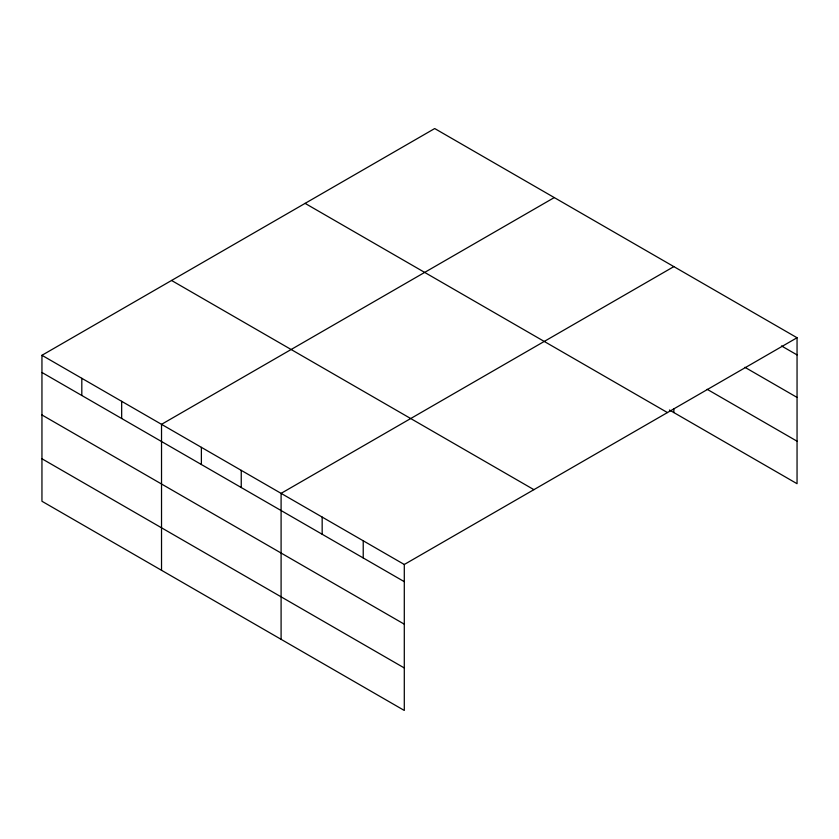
<?xml version="1.0" encoding="UTF-8"?>
<svg xmlns="http://www.w3.org/2000/svg" width="839" height="839" viewBox="0 0 839 839"><rect width="100%" height="100%" fill="white"/><g stroke="black" fill="none" stroke-linecap="round" stroke-linejoin="round"><path stroke-width="1.26" d="M41.95 355.296L404.293 564.49L404.293 710.455L41.95 501.261L41.95 355.296L434.707 128.545L797.05 337.739L797.05 483.704L669.428 410.019M554.275 197.574L161.528 424.335L161.528 570.3M673.853 266.613L281.096 493.363L281.096 639.328M404.293 564.49L797.05 337.739M781.508 345.941L797.05 354.907M744.885 367.293L797.05 397.413M707.151 389.296L797.05 441.199M305.092 203.374L667.445 412.568M171.555 280.467L533.908 489.661M41.95 372.474L404.293 581.668M41.95 414.969L404.293 624.174M41.95 458.765L404.293 667.959M673.853 408.708L673.853 412.578M363.224 540.788L363.224 557.956M322.166 517.076L322.166 534.254M241.244 470.354L241.244 487.532M201.381 447.344L201.381 464.512M121.665 401.315L121.665 418.493M81.813 378.305L81.813 395.484"/></g></svg>
